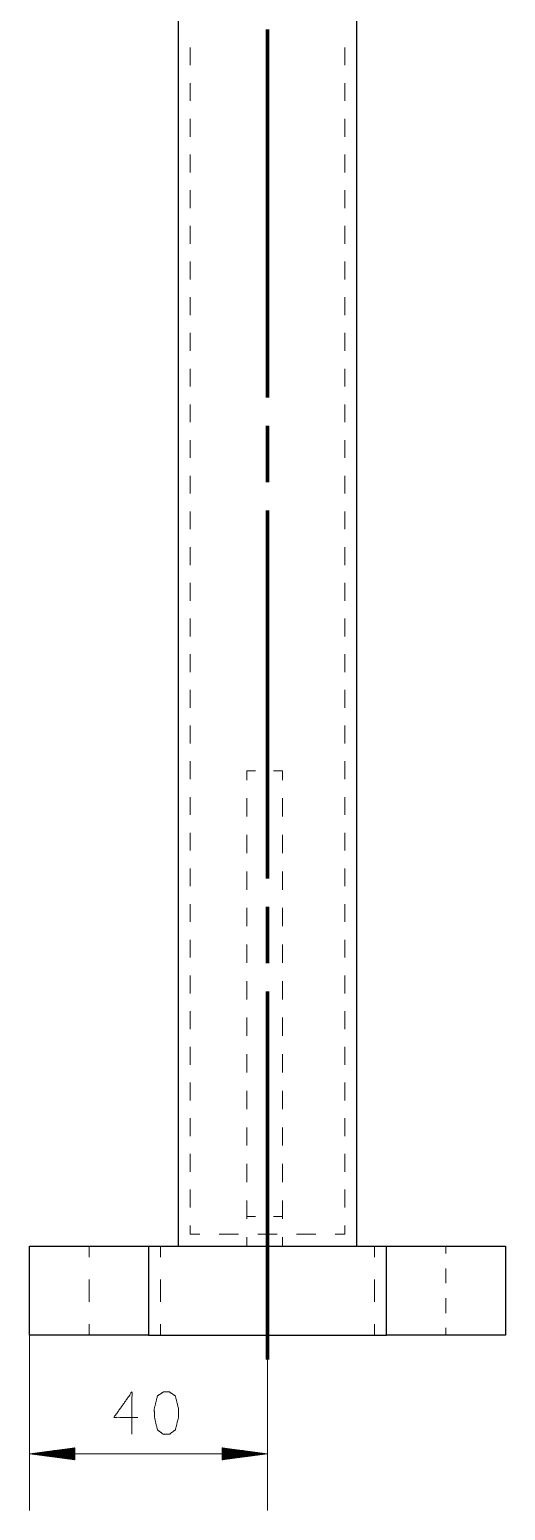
# Model space of a CAD drawing. Header units: millimetres. Extents: x 0 to 420, y 0 to 297.
# Drawn here: x 255.9 to 282.6, y 71.7 to 154.8 of the extents above; entities that cross this region are included whole.
import ezdxf

# ---------------------------------------------------------------- set-up
doc = ezdxf.new("R2010")
doc.units = ezdxf.units.MM
doc.layers.add('101', color=7, linetype='Continuous', true_color=0xffffff)

msp = doc.modelspace()

# ---------------------------------------------------------------- linework, layer by layer
at = {"layer": '101', "color": 151, "linetype": 'Continuous', "lineweight": 25}
for p, q in [((264.282, 229.418), (264.282, 86.563)), ((274.282, 86.563), (274.282, 229.418)), ((255.949, 81.563), (255.949, 86.563)), ((255.949, 86.563), (262.615, 86.563)), ((262.615, 86.563), (275.949, 86.563)), ((262.615, 86.563), (262.615, 81.563)), ((275.949, 86.563), (282.615, 86.563)), ((275.949, 81.563), (275.949, 86.563)), ((282.615, 86.563), (282.615, 81.563)), ((262.615, 81.563), (255.949, 81.563)), ((262.615, 81.563), (275.949, 81.563)), ((282.615, 81.563), (275.949, 81.563))]:
    msp.add_line(p, q, dxfattribs=at)
at = {"layer": '101', "color": 151, "linetype": 'Continuous', "lineweight": 70}
for p, q in [((269.282, 134.181), (269.282, 154.815)), ((269.282, 129.419), (269.282, 132.594)), ((269.282, 107.197), (269.282, 127.831)), ((269.282, 102.435), (269.282, 105.61))]:
    msp.add_line(p, q, dxfattribs=at)
at = {"layer": '101', "color": 53, "linetype": 'Continuous', "lineweight": 18}
for p, q in [((264.949, 153.818), (264.949, 152.816)), ((273.615, 152.816), (273.615, 153.818)), ((264.949, 151.815), (264.949, 150.814)), ((273.615, 150.814), (273.615, 151.815)), ((264.949, 149.812), (264.949, 148.811)), ((273.615, 148.811), (273.615, 149.812)), ((264.949, 147.81), (264.949, 146.808)), ((273.615, 146.808), (273.615, 147.81)), ((264.949, 145.807), (264.949, 144.806)), ((273.615, 144.806), (273.615, 145.807)), ((264.949, 143.804), (264.949, 142.803)), ((273.615, 142.803), (273.615, 143.804)), ((264.949, 141.802), (264.949, 140.8)), ((273.615, 140.8), (273.615, 141.802)), ((264.949, 139.799), (264.949, 138.798)), ((273.615, 138.798), (273.615, 139.799)), ((264.949, 137.796), (264.949, 136.795)), ((273.615, 136.795), (273.615, 137.796)), ((264.949, 135.794), (264.949, 134.792)), ((273.615, 134.792), (273.615, 135.794)), ((264.949, 133.791), (264.949, 132.79)), ((273.615, 132.79), (273.615, 133.791)), ((264.949, 131.789), (264.949, 130.787)), ((273.615, 130.787), (273.615, 131.789)), ((264.949, 129.786), (264.949, 128.785)), ((273.615, 128.785), (273.615, 129.786)), ((264.949, 127.783), (264.949, 126.782)), ((273.615, 126.782), (273.615, 127.783)), ((264.949, 125.781), (264.949, 124.779)), ((273.615, 124.779), (273.615, 125.781)), ((264.949, 123.778), (264.949, 122.777)), ((273.615, 122.777), (273.615, 123.778)), ((264.949, 121.775), (264.949, 120.774)), ((273.615, 120.774), (273.615, 121.775)), ((264.949, 119.773), (264.949, 118.771)), ((273.615, 118.771), (273.615, 119.773)), ((264.949, 117.77), (264.949, 116.769)), ((273.615, 116.769), (273.615, 117.77)), ((264.949, 115.767), (264.949, 114.766)), ((273.615, 114.766), (273.615, 115.767)), ((264.949, 113.765), (264.949, 112.763)), ((268.115, 113.23), (268.615, 113.23)), ((268.115, 113.23), (268.115, 112.717)), ((269.615, 113.23), (270.115, 113.23)), ((270.115, 113.23), (270.115, 112.717)), ((273.615, 112.763), (273.615, 113.765)), ((264.949, 111.762), (264.949, 110.761)), ((268.115, 111.691), (268.115, 110.665)), ((270.115, 111.691), (270.115, 110.665)), ((273.615, 110.761), (273.615, 111.762)), ((264.949, 109.759), (264.949, 108.758)), ((273.615, 108.758), (273.615, 109.759)), ((268.115, 109.64), (268.115, 108.614)), ((270.115, 109.64), (270.115, 108.614)), ((264.949, 107.757), (264.949, 106.755)), ((268.115, 107.589), (268.115, 106.563)), ((270.115, 107.589), (270.115, 106.563)), ((273.615, 106.755), (273.615, 107.757)), ((264.949, 105.754), (264.949, 104.753)), ((268.115, 105.537), (268.115, 104.512)), ((270.115, 105.537), (270.115, 104.512)), ((273.615, 104.753), (273.615, 105.754)), ((264.949, 103.751), (264.949, 102.75)), ((268.115, 103.486), (268.115, 102.46)), ((270.115, 103.486), (270.115, 102.46)), ((273.615, 102.75), (273.615, 103.751)), ((264.949, 101.749), (264.949, 100.747)), ((268.115, 101.435), (268.115, 100.409)), ((270.115, 101.435), (270.115, 100.409)), ((273.615, 100.747), (273.615, 101.749)), ((264.949, 99.746), (264.949, 98.745)), ((273.615, 98.745), (273.615, 99.746)), ((268.115, 99.383), (268.115, 98.358)), ((270.115, 99.383), (270.115, 98.358)), ((264.949, 97.743), (264.949, 96.742)), ((268.115, 97.332), (268.115, 96.307)), ((270.115, 97.332), (270.115, 96.307)), ((273.615, 96.742), (273.615, 97.743)), ((264.949, 95.741), (264.949, 94.74)), ((273.615, 94.74), (273.615, 95.741)), ((268.115, 95.281), (268.115, 94.255)), ((270.115, 95.281), (270.115, 94.255)), ((264.949, 93.738), (264.949, 92.737)), ((268.115, 93.23), (268.115, 92.204)), ((270.115, 93.23), (270.115, 92.204)), ((273.615, 92.737), (273.615, 93.738)), ((264.949, 91.736), (264.949, 90.734)), ((273.615, 90.734), (273.615, 91.736)), ((268.115, 91.178), (268.115, 90.153)), ((270.115, 91.178), (270.115, 90.153)), ((264.949, 89.733), (264.949, 88.732)), ((273.615, 88.732), (273.615, 89.733)), ((268.115, 89.127), (268.115, 88.101)), ((270.115, 89.127), (270.115, 88.101)), ((268.115, 88.23), (268.615, 88.23)), ((269.615, 88.23), (270.115, 88.23)), ((264.949, 87.73), (264.949, 87.23)), ((273.615, 87.23), (273.615, 87.73)), ((259.282, 86.563), (259.282, 85.938)), ((263.282, 85.938), (263.282, 86.563)), ((268.115, 87.076), (268.115, 86.563)), ((268.74, 87.23), (269.282, 87.23)), ((269.282, 87.23), (269.824, 87.23)), ((270.115, 87.076), (270.115, 86.563)), ((275.282, 86.563), (275.282, 85.938)), ((279.282, 86.146), (279.282, 86.563)), ((279.282, 84.48), (279.282, 85.313)), ((259.282, 84.688), (259.282, 83.438)), ((263.282, 83.438), (263.282, 84.688)), ((275.282, 84.688), (275.282, 83.438)), ((279.282, 82.813), (279.282, 83.646)), ((259.282, 82.188), (259.282, 81.563)), ((263.282, 81.563), (263.282, 82.188)), ((275.282, 82.188), (275.282, 81.563)), ((279.282, 81.563), (279.282, 81.98))]:
    msp.add_line(p, q, dxfattribs=at)
at = {"layer": '101', "color": 22, "linetype": 'Continuous', "lineweight": 18}
for p, q in [((255.949, 81.563), (255.949, 71.739)), ((269.282, 80.213), (269.282, 71.739)), ((258.489, 75.249), (255.949, 74.914)), ((255.949, 74.914), (269.282, 74.914)), ((255.949, 74.914), (258.489, 74.58)), ((258.489, 74.94), (256.142, 74.94)), ((258.489, 74.889), (256.142, 74.889)), ((258.489, 74.99), (256.528, 74.99)), ((258.489, 74.838), (256.528, 74.838)), ((258.489, 75.041), (256.913, 75.041)), ((258.489, 74.787), (256.913, 74.787)), ((258.489, 75.092), (257.299, 75.092)), ((258.489, 75.143), (257.685, 75.143)), ((258.489, 75.194), (258.071, 75.194)), ((258.489, 75.244), (258.457, 75.244)), ((258.489, 75.244), (258.457, 75.244)), ((258.489, 74.58), (258.489, 75.249)), ((269.282, 74.914), (266.742, 75.249)), ((266.742, 75.249), (266.742, 74.58)), ((266.742, 75.244), (266.774, 75.244)), ((266.742, 75.244), (266.774, 75.244)), ((266.742, 75.194), (267.16, 75.194)), ((266.742, 75.143), (267.546, 75.143)), ((266.742, 75.092), (267.932, 75.092)), ((266.742, 75.041), (268.317, 75.041)), ((266.742, 74.99), (268.703, 74.99)), ((266.742, 74.94), (269.089, 74.94)), ((266.742, 74.58), (269.282, 74.914)), ((266.742, 74.889), (269.089, 74.889)), ((266.742, 74.838), (268.703, 74.838)), ((266.742, 74.787), (268.317, 74.787)), ((258.489, 74.736), (257.299, 74.736)), ((258.489, 74.686), (257.685, 74.686)), ((258.489, 74.635), (258.071, 74.635)), ((258.489, 74.584), (258.457, 74.584)), ((258.489, 74.584), (258.457, 74.584)), ((266.742, 74.736), (267.932, 74.736)), ((266.742, 74.686), (267.546, 74.686)), ((266.742, 74.635), (267.16, 74.635)), ((266.742, 74.584), (266.774, 74.584)), ((266.742, 74.584), (266.774, 74.584))]:
    msp.add_line(p, q, dxfattribs=at)
at = {"layer": '101', "color": 151, "linetype": 'Continuous', "lineweight": 70}
msp.add_open_spline([(269.282, 80.213), (269.282, 83.388), (269.282, 100.847)], degree=1, knots=[0, 0, 0.153871, 1, 1], dxfattribs=at)
at = {"layer": '101', "color": 53, "linetype": 'Continuous', "lineweight": 18}
for points, knots in [([(264.949, 87.23), (265.378, 87.23), (265.49, 87.23)], [0, 0, 0.792253, 1, 1]), ([(266.574, 87.23), (266.58, 87.23), (267.657, 87.23)], [0, 0, 0.006048, 1, 1]), ([(270.907, 87.23), (271.162, 87.23), (271.99, 87.23)], [0, 0, 0.235528, 1, 1]), ([(273.074, 87.23), (273.186, 87.23), (273.615, 87.23)], [0, 0, 0.207747, 1, 1])]:
    msp.add_open_spline(points, degree=1, knots=knots, dxfattribs=at)
at = {"layer": '101', "color": 72, "linetype": 'Continuous', "lineweight": 18}
for points, knots in [([(262.018, 76.957), (260.674, 76.957), (261.682, 78.382), (261.682, 76.007)], [0, 0, 0.245869, 0.565294, 1, 1]), ([(263.782, 76.007), (264.117, 76.257), (264.294, 76.957), (264.294, 77.432), (264.117, 78.157), (263.782, 78.382), (263.446, 78.382), (263.11, 78.157), (262.933, 77.432), (262.951, 76.957), (263.11, 76.257), (263.446, 76.007), (263.782, 76.007)], [0, 0, 0.067524, 0.18397, 0.260583, 0.380943, 0.446139, 0.500306, 0.565503, 0.685862, 0.762528, 0.878309, 0.945833, 1, 1])]:
    msp.add_open_spline(points, degree=1, knots=knots, dxfattribs=at)

doc.saveas('drawing.dxf')
